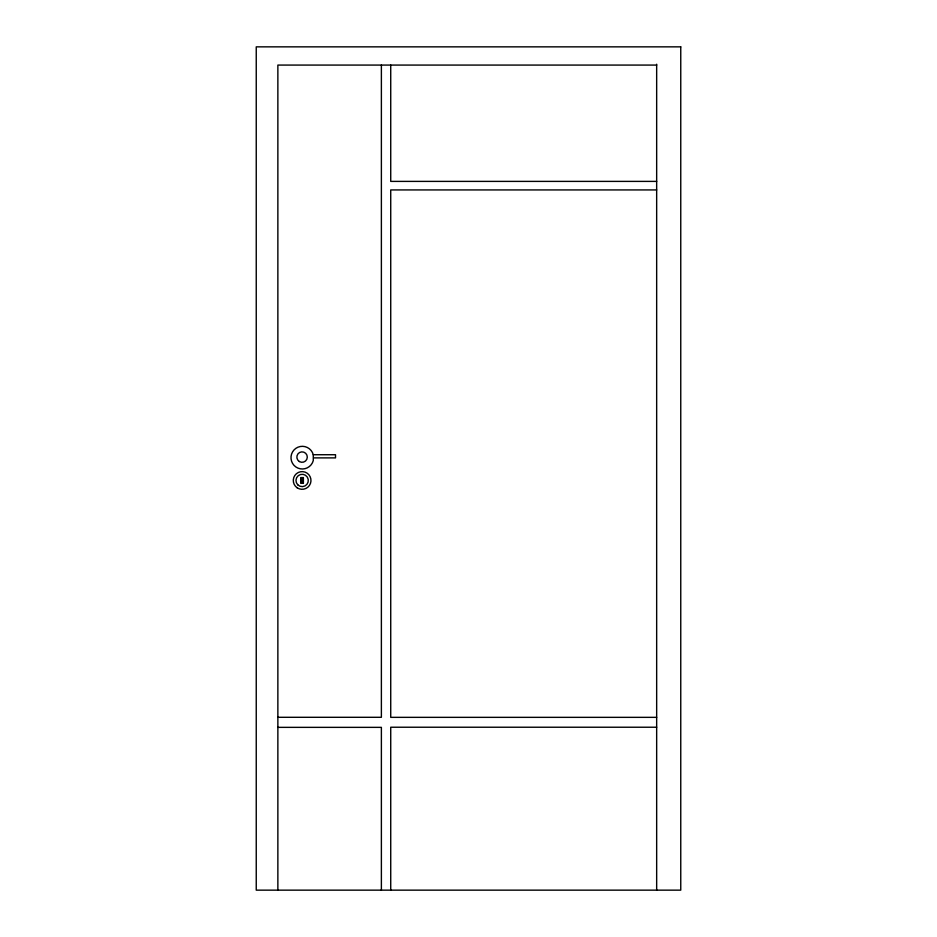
<?xml version="1.0" encoding="UTF-8"?>
<svg xmlns="http://www.w3.org/2000/svg" width="937" height="937" viewBox="0 0 937 937"><rect width="100%" height="100%" fill="white"/><g stroke="black" fill="none" stroke-linecap="round" stroke-linejoin="round"><path stroke-width="1.41" d="M656.661 65.075L277.867 65.075L277.867 890.15M656.661 181.391L390.729 181.391L390.729 65.075M656.661 189.93L390.729 189.93L390.729 717.344L656.661 717.344M313.274 454.726L313.274 460.594A11.338 11.338 0 0 1 295.823 466.942A11.338 11.338 0 0 1 295.823 448.366A11.338 11.338 0 0 1 313.274 454.726L335.516 454.726L335.516 457.888L313.626 457.888M277.867 717.297L381.382 717.297L381.382 65.075M277.867 727.358L381.382 727.358L381.382 890.15M656.661 727.229L390.729 727.229L390.729 890.15M656.661 64.22L656.661 890.15M680.754 46.85L256.246 46.85L256.246 890.15L680.754 890.15L680.754 46.85M303.389 477.589L300.765 477.589L300.765 483.316L303.389 483.316L303.389 477.589M302.956 477.788L301.538 477.788L301.538 482.977L302.956 482.977L302.956 477.788M297.779 484.839A6.184 6.184 0 0 0 308.109 482.051A6.184 6.184 0 0 0 300.531 474.497A6.184 6.184 0 0 0 297.779 484.839M297.134 487.767A8.855 8.855 0 0 0 310.955 481.126A8.855 8.855 0 0 0 298.306 472.482A8.855 8.855 0 0 0 297.134 487.767M299.36 461.543A5.224 5.224 0 0 0 307.301 457.197A5.224 5.224 0 0 0 299.571 452.501A5.224 5.224 0 0 0 299.36 461.543"/></g></svg>
